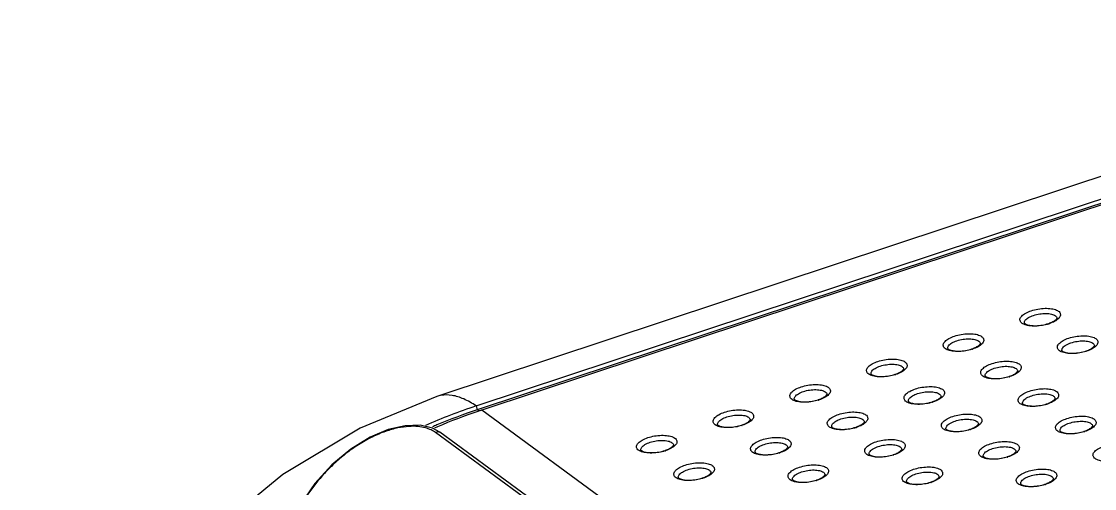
# Model space of a CAD drawing. Header units: millimetres. Extents: x 4086 to 4666, y 411 to 814.
# Drawn here: x 4186.9 to 4243.6, y 531.9 to 556.5 of the extents above; entities that cross this region are included whole.
import ezdxf

# ---------------------------------------------------------------- set-up
doc = ezdxf.new("R2010")
doc.units = ezdxf.units.MM

# ---------------------------------------------------------------- blocks, each defined once
blk = doc.blocks.new('u113')
at = {"color": 7, "linetype": 'Continuous'}
for p, q in [((11.808, 186.763), (-73.623, 158.509)), ((-70.652, 157.793), (14.772, 186.044)), ((15.486, 185.957), (-70.569, 157.498)), ((15.204, 185.732), (-70.219, 157.481)), ((-70.652, 157.793), (-70.569, 157.498)), ((-70.429, 157.395), (-70.569, 157.498)), ((4.932, 102.369), (-70.219, 157.481)), ((-66.335, 150.372), (-73.713, 155.783)), ((-66.003, 150.402), (-73.386, 155.817))]:
    blk.add_line(p, q, dxfattribs=at)
for points in [[(-73.623, 158.509), (-79.403, 156.119), (-85.235, 152.625), (-90.539, 148.256), (-95.176, 143.13), (-99.025, 137.38), (-101.985, 131.157), (-103.979, 124.624), (-104.952, 117.955), (-104.927, 111.85)], [(-73.386, 155.817), (-73.93, 156.115), (-74.882, 156.333), (-76.012, 156.3), (-77.278, 156.005), (-78.651, 155.429), (-80.096, 154.543), (-81.528, 153.35), (-82.81, 151.941), (-83.86, 150.442), (-84.671, 148.931), (-85.256, 147.455), (-85.63, 146.057), (-85.802, 144.774), (-85.781, 143.646)]]:
    blk.add_lwpolyline(points, dxfattribs=at)
for centre, radius, start, end in [((-27.19, 164.627), 0.431, 326.03351, 328.05014), ((-28.3, 166.489), 2.62, 288.29722, 289.2432), ((-28.43, 167.029), 3.204, 287.44236, 288.29858), ((-34.086, 164.576), 2.62, 288.29722, 289.2432), ((-34.217, 165.115), 3.204, 287.44236, 288.29858), ((-32.977, 162.713), 0.431, 326.03351, 328.05014), ((-25.476, 164.419), 2.62, 288.29722, 289.2432), ((-25.607, 164.958), 3.204, 287.44236, 288.29858), ((-24.367, 162.556), 0.431, 326.03351, 328.05014), ((-38.763, 160.799), 0.431, 326.03351, 328.05014), ((-30.153, 160.642), 0.431, 326.03351, 328.05014), ((-39.873, 162.662), 2.62, 288.29722, 289.2432), ((-40.003, 163.201), 3.204, 287.44236, 288.29858), ((-31.263, 162.505), 2.62, 288.29722, 289.2432), ((-31.393, 163.044), 3.204, 287.44236, 288.29858), ((-45.659, 160.748), 2.62, 288.29722, 289.2432), ((-45.789, 161.288), 3.204, 287.44236, 288.29858), ((-44.549, 158.886), 0.431, 326.03351, 328.05014), ((-37.049, 160.591), 2.62, 288.29722, 289.2432), ((-37.179, 161.131), 3.204, 287.44236, 288.29858), ((-35.939, 158.729), 0.431, 326.03351, 328.05014), ((-28.439, 160.434), 2.62, 288.29722, 289.2432), ((-28.569, 160.974), 3.204, 287.44236, 288.29858), ((-27.329, 158.572), 0.431, 326.03351, 328.05014), ((-57.1, 116.872), 43.106, 108.32369, 113.78166), ((-57.186, 117.068), 42.588, 108.31553, 112.69069), ((-56.682, 116.606), 43.059, 108.74588, 113.07005), ((-56.999, 117.507), 42.103, 108.4262, 108.73099), ((-57.028, 117.594), 42.013, 108.29984, 108.42614), ((-56.825, 116.176), 43.55, 112.67596, 113.15427), ((-51.445, 158.835), 2.62, 288.29722, 289.2432), ((-51.575, 159.374), 3.204, 287.44236, 288.29858), ((-50.335, 156.972), 0.431, 326.03351, 328.05014), ((-41.726, 156.815), 0.431, 326.03351, 328.05014), ((-33.116, 156.658), 0.431, 326.03351, 328.05014), ((-24.506, 156.501), 0.431, 326.03351, 328.05014), ((-56.335, 115.766), 43.968, 113.056, 113.40759), ((-42.835, 158.678), 2.62, 288.29722, 289.2432), ((-42.966, 159.217), 3.204, 287.44236, 288.29858), ((-34.225, 158.521), 2.62, 288.29722, 289.2432), ((-34.356, 159.06), 3.204, 287.44236, 288.29858), ((-25.616, 158.364), 2.62, 288.29722, 289.2432), ((-25.746, 158.903), 3.204, 287.44236, 288.29858), ((-56.122, 155.059), 0.431, 326.03351, 328.05014), ((-47.512, 154.901), 0.431, 326.03351, 328.05014), ((-57.231, 156.921), 2.62, 288.29722, 289.2432), ((-57.362, 157.461), 3.204, 287.44236, 288.29858), ((-48.622, 156.764), 2.62, 288.29722, 289.2432), ((-48.752, 157.303), 3.204, 287.44236, 288.29858), ((-40.012, 156.607), 2.62, 288.29722, 289.2432), ((-40.142, 157.146), 3.204, 287.44236, 288.29858), ((-38.902, 154.744), 0.431, 326.03351, 328.05014), ((-31.402, 156.45), 2.62, 288.29722, 289.2432), ((-31.532, 156.989), 3.204, 287.44236, 288.29858), ((-30.292, 154.587), 0.431, 326.03351, 328.05014), ((-54.408, 154.851), 2.62, 288.29722, 289.2432), ((-54.538, 155.39), 3.204, 287.44236, 288.29858), ((-53.298, 152.988), 0.431, 326.03351, 328.05014), ((-45.798, 154.693), 2.62, 288.29722, 289.2432), ((-44.688, 152.831), 0.431, 326.03351, 328.05014), ((-36.078, 152.674), 0.431, 326.03351, 328.05014), ((-27.469, 152.517), 0.431, 326.03351, 328.05014), ((-45.928, 155.233), 3.204, 287.44236, 288.29858), ((-37.188, 154.536), 2.62, 288.29722, 289.2432), ((-37.318, 155.076), 3.204, 287.44236, 288.29858), ((-28.578, 154.379), 2.62, 288.29722, 289.2432), ((-28.708, 154.919), 3.204, 287.44236, 288.29858)]:
    blk.add_arc(centre, radius, start, end, dxfattribs=at)
for points, start_tangent, end_tangent in [([(-28.766, 164.971), (-28.265, 165.095), (-27.732, 165.148), (-27.245, 165.119), (-26.86, 165.013), (-26.625, 164.842), (-26.569, 164.626), (-26.699, 164.393), (-26.999, 164.17)], (0.949426, 0.31399), (-0.875157, -0.48384)), ([(-28.946, 163.839), (-29.331, 163.945), (-29.565, 164.116), (-29.621, 164.332), (-29.492, 164.565), (-29.192, 164.788), (-28.766, 164.971)], (-0.988138, 0.153569), (0.949426, 0.31399)), ([(-29.285, 164.023), (-29.287, 164.036), (-29.222, 164.244), (-28.98, 164.449), (-28.597, 164.619)], (-0.218395, 0.97586), (0.949426, 0.31399)), ([(-28.597, 164.619), (-28.132, 164.729), (-27.655, 164.762), (-27.239, 164.713), (-26.948, 164.589), (-26.826, 164.41), (-26.824, 164.398)], (0.949426, 0.31399), (0.084403, -0.996432)), ([(-27.436, 164.015), (-27.137, 164.144), (-26.92, 164.286), (-26.833, 164.386)], (0.944113, 0.329622), (0.558604, 0.829434)), ([(-29.285, 164.023), (-29.268, 164.01), (-29.129, 163.933), (-28.833, 163.861), (-28.413, 163.84), (-27.935, 163.888)], (0.739605, -0.673042), (0.985314, 0.170749)), ([(-27.925, 163.863), (-28.459, 163.81), (-28.946, 163.839)], (-0.985384, -0.170345), (-0.988138, 0.153569)), ([(-27.935, 163.888), (-27.477, 164.002)], (0.985314, 0.170749), (0.949426, 0.31399)), ([(-27.47, 163.972), (-27.925, 163.863)], (-0.954012, -0.299767), (-0.985384, -0.170345)), ([(-26.999, 164.17), (-27.424, 163.987)], (-0.875157, -0.48384), (-0.949426, -0.31399)), ([(-34.732, 161.925), (-35.117, 162.031), (-35.352, 162.203), (-35.407, 162.418), (-35.278, 162.651), (-34.978, 162.874), (-34.552, 163.057)], (-0.988138, 0.153569), (0.949426, 0.31399)), ([(-34.552, 163.057), (-34.051, 163.182), (-33.518, 163.234), (-33.031, 163.206), (-32.646, 163.099), (-32.412, 162.928), (-32.356, 162.713), (-32.485, 162.48), (-32.785, 162.256)], (0.949426, 0.31399), (-0.875157, -0.48384)), ([(-34.383, 162.706), (-33.918, 162.816), (-33.441, 162.849), (-33.026, 162.8), (-32.734, 162.676), (-32.612, 162.496), (-32.611, 162.485)], (0.949426, 0.31399), (0.084403, -0.996432)), ([(-26.122, 161.768), (-26.507, 161.874), (-26.742, 162.046), (-26.798, 162.261), (-26.668, 162.494), (-26.368, 162.717), (-25.943, 162.9)], (-0.988138, 0.153569), (0.949426, 0.31399)), ([(-25.943, 162.9), (-25.442, 163.024), (-24.908, 163.077), (-24.421, 163.049), (-24.036, 162.942), (-23.802, 162.771), (-23.746, 162.556), (-23.875, 162.323), (-24.175, 162.099)], (0.949426, 0.31399), (-0.875157, -0.48384)), ([(-35.071, 162.11), (-35.073, 162.122), (-35.008, 162.33), (-34.766, 162.535), (-34.383, 162.706)], (-0.218395, 0.97586), (0.949426, 0.31399)), ([(-35.071, 162.11), (-35.055, 162.096), (-34.915, 162.019), (-34.62, 161.947), (-34.199, 161.926), (-33.721, 161.975)], (0.739605, -0.673042), (0.985314, 0.170749)), ([(-33.712, 161.949), (-34.245, 161.896), (-34.732, 161.925)], (-0.985384, -0.170345), (-0.988138, 0.153569)), ([(-33.721, 161.975), (-33.264, 162.088)], (0.985314, 0.170749), (0.949426, 0.31399)), ([(-33.256, 162.059), (-33.712, 161.949)], (-0.954012, -0.299767), (-0.985384, -0.170345)), ([(-33.223, 162.102), (-32.923, 162.23), (-32.707, 162.373), (-32.619, 162.472)], (0.944113, 0.329622), (0.558604, 0.829434)), ([(-32.785, 162.256), (-33.211, 162.073)], (-0.875157, -0.48384), (-0.949426, -0.31399)), ([(-26.461, 161.953), (-26.463, 161.965), (-26.399, 162.173), (-26.156, 162.378), (-25.773, 162.549)], (-0.218395, 0.97586), (0.949426, 0.31399)), ([(-26.461, 161.953), (-26.445, 161.939), (-26.305, 161.862), (-26.01, 161.79), (-25.589, 161.769), (-25.111, 161.818)], (0.739605, -0.673042), (0.985314, 0.170749)), ([(-25.773, 162.549), (-25.308, 162.659), (-24.831, 162.692), (-24.416, 162.642), (-24.125, 162.519), (-24.002, 162.339), (-24.001, 162.328)], (0.949426, 0.31399), (0.084403, -0.996432)), ([(-25.111, 161.818), (-24.654, 161.931)], (0.985314, 0.170749), (0.949426, 0.31399)), ([(-24.613, 161.945), (-24.313, 162.073), (-24.097, 162.216), (-24.009, 162.315)], (0.944113, 0.329622), (0.558604, 0.829434)), ([(-24.175, 162.099), (-24.601, 161.916)], (-0.875157, -0.48384), (-0.949426, -0.31399)), ([(-40.519, 160.011), (-40.903, 160.118), (-41.138, 160.289), (-41.194, 160.504), (-41.065, 160.737), (-40.764, 160.961), (-40.339, 161.144)], (-0.988138, 0.153569), (0.949426, 0.31399)), ([(-40.339, 161.144), (-39.838, 161.268), (-39.305, 161.321), (-38.817, 161.292), (-38.432, 161.186), (-38.198, 161.015), (-38.142, 160.799), (-38.271, 160.566), (-38.571, 160.343)], (0.949426, 0.31399), (-0.875157, -0.48384)), ([(-31.729, 160.987), (-31.228, 161.111), (-30.695, 161.164), (-30.207, 161.135), (-29.823, 161.029), (-29.588, 160.857), (-29.532, 160.642), (-29.661, 160.409), (-29.961, 160.186)], (0.949426, 0.31399), (-0.875157, -0.48384)), ([(-25.102, 161.792), (-25.635, 161.739), (-26.122, 161.768)], (-0.985384, -0.170345), (-0.988138, 0.153569)), ([(-24.646, 161.902), (-25.102, 161.792)], (-0.954012, -0.299767), (-0.985384, -0.170345)), ([(-40.857, 160.196), (-40.859, 160.209), (-40.795, 160.417), (-40.552, 160.622), (-40.17, 160.792)], (-0.218395, 0.97586), (0.949426, 0.31399)), ([(-40.17, 160.792), (-39.704, 160.902), (-39.228, 160.935), (-38.812, 160.886), (-38.521, 160.762), (-38.398, 160.582), (-38.397, 160.571)], (0.949426, 0.31399), (0.084403, -0.996432)), ([(-39.009, 160.188), (-38.71, 160.316), (-38.493, 160.459), (-38.405, 160.558)], (0.944113, 0.329622), (0.558604, 0.829434)), ([(-38.571, 160.343), (-38.997, 160.16)], (-0.875157, -0.48384), (-0.949426, -0.31399)), ([(-31.909, 159.854), (-32.293, 159.961), (-32.528, 160.132), (-32.584, 160.347), (-32.455, 160.58), (-32.155, 160.804), (-31.729, 160.987)], (-0.988138, 0.153569), (0.949426, 0.31399)), ([(-32.247, 160.039), (-32.25, 160.052), (-32.185, 160.26), (-31.943, 160.465), (-31.56, 160.635)], (-0.218395, 0.97586), (0.949426, 0.31399)), ([(-31.56, 160.635), (-31.094, 160.745), (-30.618, 160.778), (-30.202, 160.729), (-29.911, 160.605), (-29.788, 160.425), (-29.787, 160.414)], (0.949426, 0.31399), (0.084403, -0.996432)), ([(-30.399, 160.031), (-30.1, 160.159), (-29.883, 160.302), (-29.795, 160.401)], (0.944113, 0.329622), (0.558604, 0.829434)), ([(-40.857, 160.196), (-40.841, 160.182), (-40.701, 160.105), (-40.406, 160.034), (-39.985, 160.013), (-39.507, 160.061)], (0.739605, -0.673042), (0.985314, 0.170749)), ([(-39.498, 160.036), (-40.031, 159.983), (-40.519, 160.011)], (-0.985384, -0.170345), (-0.988138, 0.153569)), ([(-39.507, 160.061), (-39.05, 160.174)], (0.985314, 0.170749), (0.949426, 0.31399)), ([(-39.043, 160.145), (-39.498, 160.036)], (-0.954012, -0.299767), (-0.985384, -0.170345)), ([(-32.247, 160.039), (-32.231, 160.025), (-32.092, 159.948), (-31.796, 159.877), (-31.375, 159.856), (-30.897, 159.904)], (0.739605, -0.673042), (0.985314, 0.170749)), ([(-30.888, 159.879), (-31.421, 159.826), (-31.909, 159.854)], (-0.985384, -0.170345), (-0.988138, 0.153569)), ([(-30.897, 159.904), (-30.44, 160.017)], (0.985314, 0.170749), (0.949426, 0.31399)), ([(-30.433, 159.988), (-30.888, 159.879)], (-0.954012, -0.299767), (-0.985384, -0.170345)), ([(-29.961, 160.186), (-30.387, 160.003)], (-0.875157, -0.48384), (-0.949426, -0.31399)), ([(-46.305, 158.098), (-46.69, 158.204), (-46.924, 158.375), (-46.98, 158.591), (-46.851, 158.824), (-46.551, 159.047), (-46.125, 159.23)], (-0.988138, 0.153569), (0.949426, 0.31399)), ([(-46.643, 158.283), (-46.646, 158.295), (-46.581, 158.503), (-46.339, 158.708), (-45.956, 158.879)], (-0.218395, 0.97586), (0.949426, 0.31399)), ([(-46.125, 159.23), (-45.624, 159.354), (-45.091, 159.407), (-44.603, 159.379), (-44.219, 159.272), (-43.984, 159.101), (-43.928, 158.885), (-44.057, 158.653), (-44.358, 158.429)], (0.949426, 0.31399), (-0.875157, -0.48384)), ([(-45.956, 158.879), (-45.491, 158.989), (-45.014, 159.022), (-44.598, 158.972), (-44.307, 158.848), (-44.184, 158.669), (-44.183, 158.657)], (0.949426, 0.31399), (0.084403, -0.996432)), ([(-37.695, 157.941), (-38.08, 158.047), (-38.314, 158.218), (-38.37, 158.434), (-38.241, 158.667), (-37.941, 158.89), (-37.515, 159.073)], (-0.988138, 0.153569), (0.949426, 0.31399)), ([(-38.034, 158.126), (-38.036, 158.138), (-37.971, 158.346), (-37.729, 158.551), (-37.346, 158.721)], (-0.218395, 0.97586), (0.949426, 0.31399)), ([(-37.515, 159.073), (-37.014, 159.197), (-36.481, 159.25), (-35.994, 159.221), (-35.609, 159.115), (-35.374, 158.944), (-35.318, 158.728), (-35.448, 158.495), (-35.748, 158.272)], (0.949426, 0.31399), (-0.875157, -0.48384)), ([(-37.346, 158.721), (-36.881, 158.831), (-36.404, 158.864), (-35.988, 158.815), (-35.697, 158.691), (-35.575, 158.512), (-35.573, 158.5)], (0.949426, 0.31399), (0.084403, -0.996432)), ([(-29.085, 157.784), (-29.47, 157.89), (-29.704, 158.061), (-29.76, 158.277), (-29.631, 158.51), (-29.331, 158.733), (-28.905, 158.916)], (-0.988138, 0.153569), (0.949426, 0.31399)), ([(-28.905, 158.916), (-28.404, 159.04), (-27.871, 159.093), (-27.384, 159.064), (-26.999, 158.958), (-26.764, 158.787), (-26.708, 158.571), (-26.838, 158.338), (-27.138, 158.115)], (0.949426, 0.31399), (-0.875157, -0.48384)), ([(-28.736, 158.564), (-28.271, 158.674), (-27.794, 158.707), (-27.379, 158.658), (-27.087, 158.534), (-26.965, 158.355), (-26.963, 158.343)], (0.949426, 0.31399), (0.084403, -0.996432)), ([(-70.652, 157.793), (-71.589, 158.319), (-72.47, 158.586), (-73.284, 158.592), (-73.623, 158.509)], (-0.826569, 0.562836), (-0.949419, -0.314012)), ([(-46.643, 158.283), (-46.627, 158.269), (-46.488, 158.192), (-46.192, 158.12), (-45.771, 158.099), (-45.293, 158.147)], (0.739605, -0.673042), (0.985314, 0.170749)), ([(-45.284, 158.122), (-45.817, 158.069), (-46.305, 158.098)], (-0.985384, -0.170345), (-0.988138, 0.153569)), ([(-45.293, 158.147), (-44.836, 158.261)], (0.985314, 0.170749), (0.949426, 0.31399)), ([(-44.829, 158.231), (-45.284, 158.122)], (-0.954012, -0.299767), (-0.985384, -0.170345)), ([(-44.795, 158.275), (-44.496, 158.403), (-44.279, 158.546), (-44.191, 158.645)], (0.944113, 0.329622), (0.558604, 0.829434)), ([(-44.358, 158.429), (-44.783, 158.246)], (-0.875157, -0.48384), (-0.949426, -0.31399)), ([(-38.034, 158.125), (-38.017, 158.112), (-37.878, 158.035), (-37.582, 157.963), (-37.162, 157.942), (-36.684, 157.99)], (0.739605, -0.673042), (0.985314, 0.170749)), ([(-36.674, 157.965), (-37.208, 157.912), (-37.695, 157.941)], (-0.985384, -0.170345), (-0.988138, 0.153569)), ([(-36.684, 157.99), (-36.226, 158.104)], (0.985314, 0.170749), (0.949426, 0.31399)), ([(-36.219, 158.074), (-36.674, 157.965)], (-0.954012, -0.299767), (-0.985384, -0.170345)), ([(-36.185, 158.118), (-35.886, 158.246), (-35.669, 158.388), (-35.581, 158.488)], (0.944113, 0.329622), (0.558604, 0.829434)), ([(-35.748, 158.272), (-36.173, 158.089)], (-0.875157, -0.48384), (-0.949426, -0.31399)), ([(-29.424, 157.968), (-29.426, 157.981), (-29.361, 158.189), (-29.119, 158.394), (-28.736, 158.564)], (-0.218395, 0.97586), (0.949426, 0.31399)), ([(-29.424, 157.968), (-29.407, 157.955), (-29.268, 157.878), (-28.972, 157.806), (-28.552, 157.785), (-28.074, 157.833)], (0.739605, -0.673042), (0.985314, 0.170749)), ([(-28.074, 157.833), (-27.617, 157.947)], (0.985314, 0.170749), (0.949426, 0.31399)), ([(-27.609, 157.917), (-28.065, 157.808)], (-0.954012, -0.299767), (-0.985384, -0.170345)), ([(-27.576, 157.96), (-27.276, 158.089), (-27.059, 158.231), (-26.972, 158.331)], (0.944113, 0.329622), (0.558604, 0.829434)), ([(-27.138, 158.115), (-27.564, 157.932)], (-0.875157, -0.48384), (-0.949426, -0.31399)), ([(-52.091, 156.184), (-52.476, 156.291), (-52.71, 156.462), (-52.766, 156.677), (-52.637, 156.91), (-52.337, 157.134), (-51.911, 157.317)], (-0.988138, 0.153569), (0.949426, 0.31399)), ([(-51.911, 157.317), (-51.41, 157.441), (-50.877, 157.494), (-50.39, 157.465), (-50.005, 157.359), (-49.77, 157.187), (-49.715, 156.972), (-49.844, 156.739), (-50.144, 156.515)], (0.949426, 0.31399), (-0.875157, -0.48384)), ([(-51.742, 156.965), (-51.277, 157.075), (-50.8, 157.108), (-50.385, 157.059), (-50.093, 156.935), (-49.971, 156.755), (-49.969, 156.744)], (0.949426, 0.31399), (0.084403, -0.996432)), ([(-43.481, 156.027), (-43.866, 156.133), (-44.101, 156.305), (-44.156, 156.52), (-44.027, 156.753), (-43.727, 156.977), (-43.301, 157.159)], (-0.988138, 0.153569), (0.949426, 0.31399)), ([(-43.301, 157.159), (-42.8, 157.284), (-42.267, 157.336), (-41.78, 157.308), (-41.395, 157.201), (-41.161, 157.03), (-41.105, 156.815), (-41.234, 156.582), (-41.534, 156.358)], (0.949426, 0.31399), (-0.875157, -0.48384)), ([(-34.692, 157.002), (-34.191, 157.127), (-33.657, 157.179), (-33.17, 157.151), (-32.785, 157.044), (-32.551, 156.873), (-32.495, 156.658), (-32.624, 156.425), (-32.924, 156.201)], (0.949426, 0.31399), (-0.875157, -0.48384)), ([(-28.065, 157.808), (-28.598, 157.755), (-29.085, 157.784)], (-0.985384, -0.170345), (-0.988138, 0.153569)), ([(-73.713, 155.783), (-74.045, 155.981), (-74.478, 156.14), (-75.033, 156.238), (-75.73, 156.246), (-76.547, 156.133), (-77.476, 155.874), (-78.498, 155.446), (-79.53, 154.867), (-80.497, 154.183), (-81.359, 153.445), (-82.096, 152.704), (-82.736, 151.958), (-83.348, 151.139), (-83.942, 150.21), (-84.443, 149.286), (-84.873, 148.337), (-85.258, 147.266), (-85.55, 146.14), (-85.704, 145.134), (-85.738, 144.285), (-85.689, 143.653)], (-0.806427, 0.591334), (0.139581, -0.990211)), ([(-52.43, 156.369), (-52.432, 156.382), (-52.367, 156.59), (-52.125, 156.794), (-51.742, 156.965)], (-0.218395, 0.97586), (0.949426, 0.31399)), ([(-52.43, 156.369), (-52.414, 156.355), (-52.274, 156.278), (-51.978, 156.206), (-51.558, 156.185), (-51.08, 156.234)], (0.739605, -0.673042), (0.985314, 0.170749)), ([(-51.08, 156.234), (-50.623, 156.347)], (0.985314, 0.170749), (0.949426, 0.31399)), ([(-50.615, 156.318), (-51.071, 156.208)], (-0.954012, -0.299767), (-0.985384, -0.170345)), ([(-50.582, 156.361), (-50.282, 156.489), (-50.065, 156.632), (-49.978, 156.731)], (0.944113, 0.329622), (0.558604, 0.829434)), ([(-50.144, 156.515), (-50.57, 156.333)], (-0.875157, -0.48384), (-0.949426, -0.31399)), ([(-43.82, 156.212), (-43.822, 156.224), (-43.757, 156.433), (-43.515, 156.637), (-43.132, 156.808)], (-0.218395, 0.97586), (0.949426, 0.31399)), ([(-43.132, 156.808), (-42.667, 156.918), (-42.19, 156.951), (-41.775, 156.902), (-41.483, 156.778), (-41.361, 156.598), (-41.36, 156.587)], (0.949426, 0.31399), (0.084403, -0.996432)), ([(-41.972, 156.204), (-41.672, 156.332), (-41.456, 156.475), (-41.368, 156.574)], (0.944113, 0.329622), (0.558604, 0.829434)), ([(-41.534, 156.358), (-41.96, 156.175)], (-0.875157, -0.48384), (-0.949426, -0.31399)), ([(-34.871, 155.87), (-35.256, 155.976), (-35.491, 156.148), (-35.547, 156.363), (-35.417, 156.596), (-35.117, 156.819), (-34.692, 157.002)], (-0.988138, 0.153569), (0.949426, 0.31399)), ([(-35.21, 156.055), (-35.212, 156.067), (-35.148, 156.275), (-34.905, 156.48), (-34.522, 156.651)], (-0.218395, 0.97586), (0.949426, 0.31399)), ([(-34.522, 156.651), (-34.057, 156.761), (-33.58, 156.794), (-33.165, 156.745), (-32.874, 156.621), (-32.751, 156.441), (-32.75, 156.43)], (0.949426, 0.31399), (0.084403, -0.996432)), ([(-33.362, 156.047), (-33.062, 156.175), (-32.846, 156.318), (-32.758, 156.417)], (0.944113, 0.329622), (0.558604, 0.829434)), ([(-26.261, 155.713), (-26.646, 155.819), (-26.881, 155.991), (-26.937, 156.206), (-26.807, 156.439), (-26.507, 156.662), (-26.082, 156.845)], (-0.988138, 0.153569), (0.949426, 0.31399)), ([(-26.6, 155.898), (-26.602, 155.91), (-26.538, 156.118), (-26.295, 156.323), (-25.912, 156.494)], (-0.218395, 0.97586), (0.949426, 0.31399)), ([(-26.082, 156.845), (-25.581, 156.969), (-25.048, 157.022), (-24.56, 156.994), (-24.175, 156.887), (-23.941, 156.716), (-23.885, 156.501), (-24.014, 156.268), (-24.314, 156.044)], (0.949426, 0.31399), (-0.875157, -0.48384)), ([(-25.912, 156.494), (-25.447, 156.604), (-24.971, 156.637), (-24.555, 156.587), (-24.264, 156.464), (-24.141, 156.284), (-24.14, 156.273)], (0.949426, 0.31399), (0.084403, -0.996432)), ([(-24.752, 155.89), (-24.453, 156.018), (-24.236, 156.161), (-24.148, 156.26)], (0.944113, 0.329622), (0.558604, 0.829434)), ([(-73.713, 155.783), (-73.588, 155.849), (-73.458, 155.851), (-73.387, 155.817)], (0.758215, 0.652005), (0.811134, -0.584861)), ([(-57.698, 155.403), (-57.197, 155.527), (-56.663, 155.58), (-56.176, 155.551), (-55.791, 155.445), (-55.557, 155.274), (-55.501, 155.058), (-55.63, 154.825), (-55.93, 154.602)], (0.949426, 0.31399), (-0.875157, -0.48384)), ([(-51.071, 156.208), (-51.604, 156.156), (-52.091, 156.184)], (-0.985384, -0.170345), (-0.988138, 0.153569)), ([(-43.82, 156.212), (-43.804, 156.198), (-43.664, 156.121), (-43.369, 156.049), (-42.948, 156.028), (-42.47, 156.077)], (0.739605, -0.673042), (0.985314, 0.170749)), ([(-42.461, 156.051), (-42.994, 155.998), (-43.481, 156.027)], (-0.985384, -0.170345), (-0.988138, 0.153569)), ([(-42.47, 156.077), (-42.013, 156.19)], (0.985314, 0.170749), (0.949426, 0.31399)), ([(-42.005, 156.161), (-42.461, 156.051)], (-0.954012, -0.299767), (-0.985384, -0.170345)), ([(-35.21, 156.055), (-35.194, 156.041), (-35.054, 155.964), (-34.759, 155.892), (-34.338, 155.871), (-33.86, 155.92)], (0.739605, -0.673042), (0.985314, 0.170749)), ([(-33.851, 155.894), (-34.384, 155.841), (-34.871, 155.87)], (-0.985384, -0.170345), (-0.988138, 0.153569)), ([(-33.86, 155.92), (-33.403, 156.033)], (0.985314, 0.170749), (0.949426, 0.31399)), ([(-33.395, 156.004), (-33.851, 155.894)], (-0.954012, -0.299767), (-0.985384, -0.170345)), ([(-32.924, 156.201), (-33.35, 156.018)], (-0.875157, -0.48384), (-0.949426, -0.31399)), ([(-26.6, 155.898), (-26.584, 155.884), (-26.444, 155.807), (-26.149, 155.735), (-25.728, 155.714), (-25.25, 155.763)], (0.739605, -0.673042), (0.985314, 0.170749)), ([(-25.241, 155.737), (-25.774, 155.684), (-26.261, 155.713)], (-0.985384, -0.170345), (-0.988138, 0.153569)), ([(-25.25, 155.763), (-24.793, 155.876)], (0.985314, 0.170749), (0.949426, 0.31399)), ([(-24.786, 155.847), (-25.241, 155.737)], (-0.954012, -0.299767), (-0.985384, -0.170345)), ([(-24.314, 156.044), (-24.74, 155.861)], (-0.875157, -0.48384), (-0.949426, -0.31399)), ([(-57.877, 154.271), (-58.262, 154.377), (-58.497, 154.548), (-58.553, 154.764), (-58.423, 154.997), (-58.123, 155.22), (-57.698, 155.403)], (-0.988138, 0.153569), (0.949426, 0.31399)), ([(-58.216, 154.455), (-58.218, 154.468), (-58.154, 154.676), (-57.911, 154.881), (-57.528, 155.051)], (-0.218395, 0.97586), (0.949426, 0.31399)), ([(-57.528, 155.051), (-57.063, 155.161), (-56.587, 155.194), (-56.171, 155.145), (-55.88, 155.021), (-55.757, 154.842), (-55.756, 154.83)], (0.949426, 0.31399), (0.084403, -0.996432)), ([(-56.368, 154.447), (-56.069, 154.575), (-55.852, 154.718), (-55.764, 154.817)], (0.944113, 0.329622), (0.558604, 0.829434)), ([(-49.267, 154.113), (-49.652, 154.22), (-49.887, 154.391), (-49.943, 154.607), (-49.813, 154.839), (-49.513, 155.063), (-49.088, 155.246)], (-0.988138, 0.153569), (0.949426, 0.31399)), ([(-49.606, 154.298), (-49.608, 154.311), (-49.544, 154.519), (-49.301, 154.724), (-48.919, 154.894)], (-0.218395, 0.97586), (0.949426, 0.31399)), ([(-49.088, 155.246), (-48.587, 155.37), (-48.054, 155.423), (-47.566, 155.394), (-47.181, 155.288), (-46.947, 155.117), (-46.891, 154.901), (-47.02, 154.668), (-47.32, 154.445)], (0.949426, 0.31399), (-0.875157, -0.48384)), ([(-48.919, 154.894), (-48.453, 155.004), (-47.977, 155.037), (-47.561, 154.988), (-47.27, 154.864), (-47.147, 154.685), (-47.146, 154.673)], (0.949426, 0.31399), (0.084403, -0.996432)), ([(-47.758, 154.29), (-47.459, 154.418), (-47.242, 154.561), (-47.154, 154.66)], (0.944113, 0.329622), (0.558604, 0.829434)), ([(-40.658, 153.956), (-41.042, 154.063), (-41.277, 154.234), (-41.333, 154.449), (-41.204, 154.682), (-40.903, 154.906), (-40.478, 155.089)], (-0.988138, 0.153569), (0.949426, 0.31399)), ([(-40.996, 154.141), (-40.999, 154.154), (-40.934, 154.362), (-40.692, 154.567), (-40.309, 154.737)], (-0.218395, 0.97586), (0.949426, 0.31399)), ([(-40.478, 155.089), (-39.977, 155.213), (-39.444, 155.266), (-38.956, 155.237), (-38.571, 155.131), (-38.337, 154.96), (-38.281, 154.744), (-38.41, 154.511), (-38.71, 154.288)], (0.949426, 0.31399), (-0.875157, -0.48384)), ([(-40.309, 154.737), (-39.843, 154.847), (-39.367, 154.88), (-38.951, 154.831), (-38.66, 154.707), (-38.537, 154.527), (-38.536, 154.516)], (0.949426, 0.31399), (0.084403, -0.996432)), ([(-32.048, 153.799), (-32.433, 153.906), (-32.667, 154.077), (-32.723, 154.292), (-32.594, 154.525), (-32.294, 154.749), (-31.868, 154.932)], (-0.988138, 0.153569), (0.949426, 0.31399)), ([(-31.868, 154.932), (-31.367, 155.056), (-30.834, 155.109), (-30.346, 155.08), (-29.962, 154.974), (-29.727, 154.802), (-29.671, 154.587), (-29.8, 154.354), (-30.101, 154.131)], (0.949426, 0.31399), (-0.875157, -0.48384)), ([(-31.699, 154.58), (-31.234, 154.69), (-30.757, 154.723), (-30.341, 154.674), (-30.05, 154.55), (-29.927, 154.37), (-29.926, 154.359)], (0.949426, 0.31399), (0.084403, -0.996432)), ([(-23.438, 153.642), (-23.823, 153.749), (-24.057, 153.92), (-24.113, 154.135), (-23.984, 154.368), (-23.684, 154.592), (-23.258, 154.775)], (-0.988138, 0.153569), (0.949426, 0.31399)), ([(-58.216, 154.455), (-58.2, 154.441), (-58.06, 154.365), (-57.765, 154.293), (-57.344, 154.272), (-56.866, 154.32)], (0.739605, -0.673042), (0.985314, 0.170749)), ([(-56.857, 154.295), (-57.39, 154.242), (-57.877, 154.271)], (-0.985384, -0.170345), (-0.988138, 0.153569)), ([(-56.866, 154.32), (-56.409, 154.433)], (0.985314, 0.170749), (0.949426, 0.31399)), ([(-56.401, 154.404), (-56.857, 154.295)], (-0.954012, -0.299767), (-0.985384, -0.170345)), ([(-55.93, 154.602), (-56.356, 154.419)], (-0.875157, -0.48384), (-0.949426, -0.31399)), ([(-49.606, 154.298), (-49.59, 154.284), (-49.45, 154.207), (-49.155, 154.136), (-48.734, 154.115), (-48.256, 154.163)], (0.739605, -0.673042), (0.985314, 0.170749)), ([(-48.247, 154.138), (-48.78, 154.085), (-49.267, 154.113)], (-0.985384, -0.170345), (-0.988138, 0.153569)), ([(-48.256, 154.163), (-47.799, 154.276)], (0.985314, 0.170749), (0.949426, 0.31399)), ([(-47.792, 154.247), (-48.247, 154.138)], (-0.954012, -0.299767), (-0.985384, -0.170345)), ([(-47.32, 154.445), (-47.746, 154.262)], (-0.875157, -0.48384), (-0.949426, -0.31399)), ([(-40.996, 154.141), (-40.98, 154.127), (-40.841, 154.05), (-40.545, 153.979), (-40.124, 153.958), (-39.646, 154.006)], (0.739605, -0.673042), (0.985314, 0.170749)), ([(-39.637, 153.981), (-40.17, 153.928), (-40.658, 153.956)], (-0.985384, -0.170345), (-0.988138, 0.153569)), ([(-39.646, 154.006), (-39.189, 154.119)], (0.985314, 0.170749), (0.949426, 0.31399)), ([(-39.182, 154.09), (-39.637, 153.981)], (-0.954012, -0.299767), (-0.985384, -0.170345)), ([(-39.148, 154.133), (-38.849, 154.261), (-38.632, 154.404), (-38.544, 154.503)], (0.944113, 0.329622), (0.558604, 0.829434)), ([(-38.71, 154.288), (-39.136, 154.105)], (-0.875157, -0.48384), (-0.949426, -0.31399)), ([(-32.386, 153.984), (-32.389, 153.997), (-32.324, 154.205), (-32.082, 154.41), (-31.699, 154.58)], (-0.218395, 0.97586), (0.949426, 0.31399)), ([(-32.386, 153.984), (-32.37, 153.97), (-32.231, 153.893), (-31.935, 153.822), (-31.514, 153.801), (-31.036, 153.849)], (0.739605, -0.673042), (0.985314, 0.170749)), ([(-31.027, 153.824), (-31.56, 153.771), (-32.048, 153.799)], (-0.985384, -0.170345), (-0.988138, 0.153569)), ([(-31.036, 153.849), (-30.579, 153.962)], (0.985314, 0.170749), (0.949426, 0.31399)), ([(-30.572, 153.933), (-31.027, 153.824)], (-0.954012, -0.299767), (-0.985384, -0.170345)), ([(-30.538, 153.976), (-30.239, 154.104), (-30.022, 154.247), (-29.934, 154.346)], (0.944113, 0.329622), (0.558604, 0.829434)), ([(-30.101, 154.131), (-30.526, 153.948)], (-0.875157, -0.48384), (-0.949426, -0.31399)), ([(-55.054, 152.2), (-55.439, 152.306), (-55.673, 152.477), (-55.729, 152.693), (-55.6, 152.926), (-55.3, 153.149), (-54.874, 153.332)], (-0.988138, 0.153569), (0.949426, 0.31399)), ([(-54.874, 153.332), (-54.373, 153.456), (-53.84, 153.509), (-53.352, 153.481), (-52.968, 153.374), (-52.733, 153.203), (-52.677, 152.988), (-52.806, 152.755), (-53.107, 152.531)], (0.949426, 0.31399), (-0.875157, -0.48384)), ([(-54.705, 152.981), (-54.24, 153.091), (-53.763, 153.124), (-53.347, 153.074), (-53.056, 152.951), (-52.933, 152.771), (-52.932, 152.76)], (0.949426, 0.31399), (0.084403, -0.996432)), ([(-46.444, 152.043), (-46.829, 152.149), (-47.063, 152.32), (-47.119, 152.536), (-46.99, 152.769), (-46.69, 152.992), (-46.264, 153.175)], (-0.988138, 0.153569), (0.949426, 0.31399)), ([(-46.264, 153.175), (-45.763, 153.299), (-45.23, 153.352), (-44.743, 153.324), (-44.358, 153.217), (-44.123, 153.046), (-44.067, 152.83), (-44.197, 152.598), (-44.497, 152.374)], (0.949426, 0.31399), (-0.875157, -0.48384)), ([(-37.834, 151.886), (-38.219, 151.992), (-38.453, 152.163), (-38.509, 152.379), (-38.38, 152.612), (-38.08, 152.835), (-37.654, 153.018)], (-0.988138, 0.153569), (0.949426, 0.31399)), ([(-37.654, 153.018), (-37.153, 153.142), (-36.62, 153.195), (-36.133, 153.166), (-35.748, 153.06), (-35.513, 152.889), (-35.457, 152.673), (-35.587, 152.44), (-35.887, 152.217)], (0.949426, 0.31399), (-0.875157, -0.48384)), ([(-29.044, 152.861), (-28.543, 152.985), (-28.01, 153.038), (-27.523, 153.009), (-27.138, 152.903), (-26.903, 152.732), (-26.848, 152.516), (-26.977, 152.283), (-27.277, 152.06)], (0.949426, 0.31399), (-0.875157, -0.48384)), ([(-55.392, 152.385), (-55.395, 152.397), (-55.33, 152.605), (-55.088, 152.81), (-54.705, 152.981)], (-0.218395, 0.97586), (0.949426, 0.31399)), ([(-55.392, 152.385), (-55.376, 152.371), (-55.237, 152.294), (-54.941, 152.222), (-54.52, 152.201), (-54.042, 152.25)], (0.739605, -0.673042), (0.985314, 0.170749)), ([(-54.033, 152.224), (-54.566, 152.171), (-55.054, 152.2)], (-0.985384, -0.170345), (-0.988138, 0.153569)), ([(-54.042, 152.25), (-53.585, 152.363)], (0.985314, 0.170749), (0.949426, 0.31399)), ([(-53.578, 152.334), (-54.033, 152.224)], (-0.954012, -0.299767), (-0.985384, -0.170345)), ([(-53.544, 152.377), (-53.245, 152.505), (-53.028, 152.648), (-52.94, 152.747)], (0.944113, 0.329622), (0.558604, 0.829434)), ([(-53.107, 152.531), (-53.532, 152.348)], (-0.875157, -0.48384), (-0.949426, -0.31399)), ([(-46.783, 152.228), (-46.785, 152.24), (-46.72, 152.448), (-46.478, 152.653), (-46.095, 152.824)], (-0.218395, 0.97586), (0.949426, 0.31399)), ([(-46.783, 152.228), (-46.766, 152.214), (-46.627, 152.137), (-46.331, 152.065), (-45.91, 152.044), (-45.433, 152.092)], (0.739605, -0.673042), (0.985314, 0.170749)), ([(-46.095, 152.824), (-45.63, 152.934), (-45.153, 152.966), (-44.737, 152.917), (-44.446, 152.793), (-44.324, 152.614), (-44.322, 152.602)], (0.949426, 0.31399), (0.084403, -0.996432)), ([(-45.433, 152.092), (-44.975, 152.206)], (0.985314, 0.170749), (0.949426, 0.31399)), ([(-44.934, 152.22), (-44.635, 152.348), (-44.418, 152.49), (-44.33, 152.59)], (0.944113, 0.329622), (0.558604, 0.829434)), ([(-44.497, 152.374), (-44.922, 152.191)], (-0.875157, -0.48384), (-0.949426, -0.31399)), ([(-38.173, 152.07), (-38.175, 152.083), (-38.11, 152.291), (-37.868, 152.496), (-37.485, 152.666)], (-0.218395, 0.97586), (0.949426, 0.31399)), ([(-37.485, 152.666), (-37.02, 152.776), (-36.543, 152.809), (-36.128, 152.76), (-35.836, 152.636), (-35.714, 152.457), (-35.712, 152.445)], (0.949426, 0.31399), (0.084403, -0.996432)), ([(-36.325, 152.063), (-36.025, 152.191), (-35.808, 152.333), (-35.721, 152.433)], (0.944113, 0.329622), (0.558604, 0.829434)), ([(-35.887, 152.217), (-36.313, 152.034)], (-0.875157, -0.48384), (-0.949426, -0.31399)), ([(-29.224, 151.729), (-29.609, 151.835), (-29.844, 152.006), (-29.899, 152.222), (-29.77, 152.455), (-29.47, 152.678), (-29.044, 152.861)], (-0.988138, 0.153569), (0.949426, 0.31399)), ([(-29.563, 151.913), (-29.565, 151.926), (-29.5, 152.134), (-29.258, 152.339), (-28.875, 152.509)], (-0.218395, 0.97586), (0.949426, 0.31399)), ([(-28.875, 152.509), (-28.41, 152.619), (-27.933, 152.652), (-27.518, 152.603), (-27.226, 152.479), (-27.104, 152.3), (-27.103, 152.288)], (0.949426, 0.31399), (0.084403, -0.996432)), ([(-27.715, 151.905), (-27.415, 152.033), (-27.199, 152.176), (-27.111, 152.276)], (0.944113, 0.329622), (0.558604, 0.829434)), ([(-45.423, 152.067), (-45.957, 152.014), (-46.444, 152.043)], (-0.985384, -0.170345), (-0.988138, 0.153569)), ([(-44.968, 152.176), (-45.423, 152.067)], (-0.954012, -0.299767), (-0.985384, -0.170345)), ([(-38.173, 152.07), (-38.156, 152.057), (-38.017, 151.98), (-37.721, 151.908), (-37.301, 151.887), (-36.823, 151.935)], (0.739605, -0.673042), (0.985314, 0.170749)), ([(-36.814, 151.91), (-37.347, 151.857), (-37.834, 151.886)], (-0.985384, -0.170345), (-0.988138, 0.153569)), ([(-36.823, 151.935), (-36.366, 152.049)], (0.985314, 0.170749), (0.949426, 0.31399)), ([(-36.358, 152.019), (-36.814, 151.91)], (-0.954012, -0.299767), (-0.985384, -0.170345)), ([(-29.563, 151.913), (-29.547, 151.899), (-29.407, 151.823), (-29.111, 151.751), (-28.691, 151.73), (-28.213, 151.778)], (0.739605, -0.673042), (0.985314, 0.170749)), ([(-28.204, 151.753), (-28.737, 151.7), (-29.224, 151.729)], (-0.985384, -0.170345), (-0.988138, 0.153569)), ([(-28.213, 151.778), (-27.756, 151.892)], (0.985314, 0.170749), (0.949426, 0.31399)), ([(-27.748, 151.862), (-28.204, 151.753)], (-0.954012, -0.299767), (-0.985384, -0.170345)), ([(-27.277, 152.06), (-27.703, 151.877)], (-0.875157, -0.48384), (-0.949426, -0.31399))]:
    blk.add_spline(points, degree=3, dxfattribs=dict(at, start_tangent=start_tangent, end_tangent=end_tangent))

msp = doc.modelspace()

# ---------------------------------------------------------------- block references
at = {"xscale": 0.7, "yscale": 0.7, "zscale": 0.7}
msp.add_blockref('u113', (4260.366, 425.773), dxfattribs=at)

doc.saveas('drawing.dxf')
